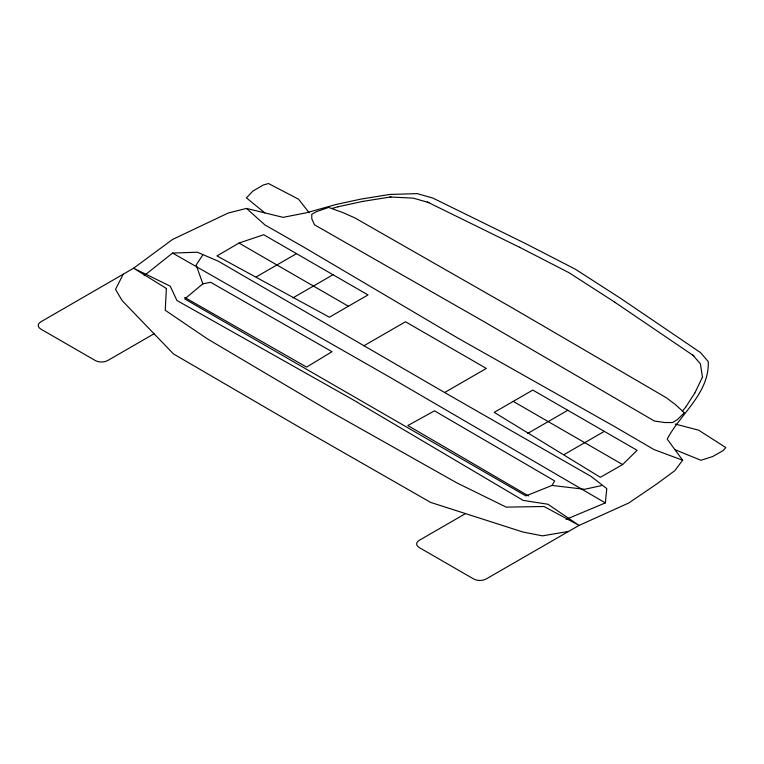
<?xml version="1.0" encoding="UTF-8"?>
<svg xmlns="http://www.w3.org/2000/svg" width="764" height="764" viewBox="0 0 764 764"><rect width="100%" height="100%" fill="white"/><g stroke="black" fill="none" stroke-linecap="round" stroke-linejoin="round"><path stroke-width="1.15" d="M566.086 519.358L605.346 502.903L606.778 488.607L591.231 476.516L444.619 392.524L218.294 261.202L197.351 252.225L172.578 253.056L144.09 275.718M694.657 393.336L702.632 376.795M123.214 274.276L115.526 289.355L122.144 300.624L173.466 353.933L301.513 428.47L430.619 502.397L522.939 532.03L542.469 535.851L568.588 531.41L579.074 525.412L628.82 502.979L656.371 484.233L674.746 470.739L682.653 460.224L667.192 439.099C680.705 413.381 709.355 393.431 708.295 361.668L700.55 352.615L621.476 298.934L575.426 269.243L525.88 243.735L432.892 198.086L417.211 193.617L389.831 194.448L361.181 199.051L336.456 204.389L306.536 212.755L283.11 217.348L246.514 208.419L228.302 212.984L172.463 239.504L133.595 268.221L40.769 321.873A8.776 5.071 0 0 0 40.769 329.045L95.299 360.532A8.776 5.071 0 0 0 107.714 360.532L154.061 333.772M184.707 297.435L306.584 367.092L332.034 351.688L210.654 282.298L202.842 283.826L184.716 298.944L525.861 495.903L552.038 485.436L554.683 480.928L434.506 410.851L407.823 425.538L528.478 495.903M685.518 407.403L694.772 393.126M202.594 255.224L196.157 265.032L202.842 283.826M682.453 411.032L685.68 407.193M622.631 464.56L637.109 450.302L532.804 390.079L494.212 412.359L600.361 477.299L622.631 464.56L513.217 401.387M238.998 243.067L216.938 255.93L329.408 317.213L368 294.933L263.695 234.72L238.998 243.067L348.413 306.24M256.246 276.902L296.499 253.658M292.937 297.874L333.008 274.734M363.779 345.844L405.493 321.759L486.334 368.439L444.619 392.524M527.714 433.417L567.786 410.287M564.042 454.609L604.305 431.364M465.524 513.599L419.188 540.358A8.776 5.071 0 0 0 419.188 547.521L473.728 579.007A8.776 5.071 0 0 0 486.133 579.007L568.588 531.41M331.71 208.534L338.366 206.672M601.583 485.579L584.603 489.294L552.038 485.436M337.994 206.767L362.719 201.419M362.365 201.486L391.006 196.892M390.06 196.978L413.324 198.153L429.015 202.632M675.147 424.058L698.573 430.151L725.8 447.551L723.164 450.55L712.678 456.547L700.913 460.272L674.927 449.662M682.653 460.224L654.06 449.595L615.144 426.895L457.951 338.156L304.234 247.393L264.917 224.922L246.514 208.419M427.21 201.944L520.198 247.593M519.539 247.24L569.218 272.824L615.412 302.592M172.578 253.056L390.06 377.349L605.346 502.903M614.791 302.219L693.865 355.9M264.812 212.879L246.419 197.876L252.884 191.086L263.265 185.031L268.47 183.513L298.59 199.232L309.143 212.755M692.681 354.859L700.426 363.912L702.469 377.349M166.371 288.458L165.253 310.289L207.235 338.777L330.535 411.71L456.872 482.896L506.207 507.134L544.025 506.494L579.074 525.412L547.96 504.25L523.216 500.41L352.137 399.247L176.904 300.472L170.267 286.185L133.595 268.221L166.371 288.458M684.382 412.799L677.181 419.703L672.559 422.549L664.728 422.53L654.318 420.993L485.255 322.389L314.462 224.778L311.808 218.762L311.769 214.245L316.697 211.58L328.654 207.426L343.046 212.65L354.83 217.883L511.326 307.329L666.256 397.691L675.319 404.49L684.382 412.799"/></g></svg>
